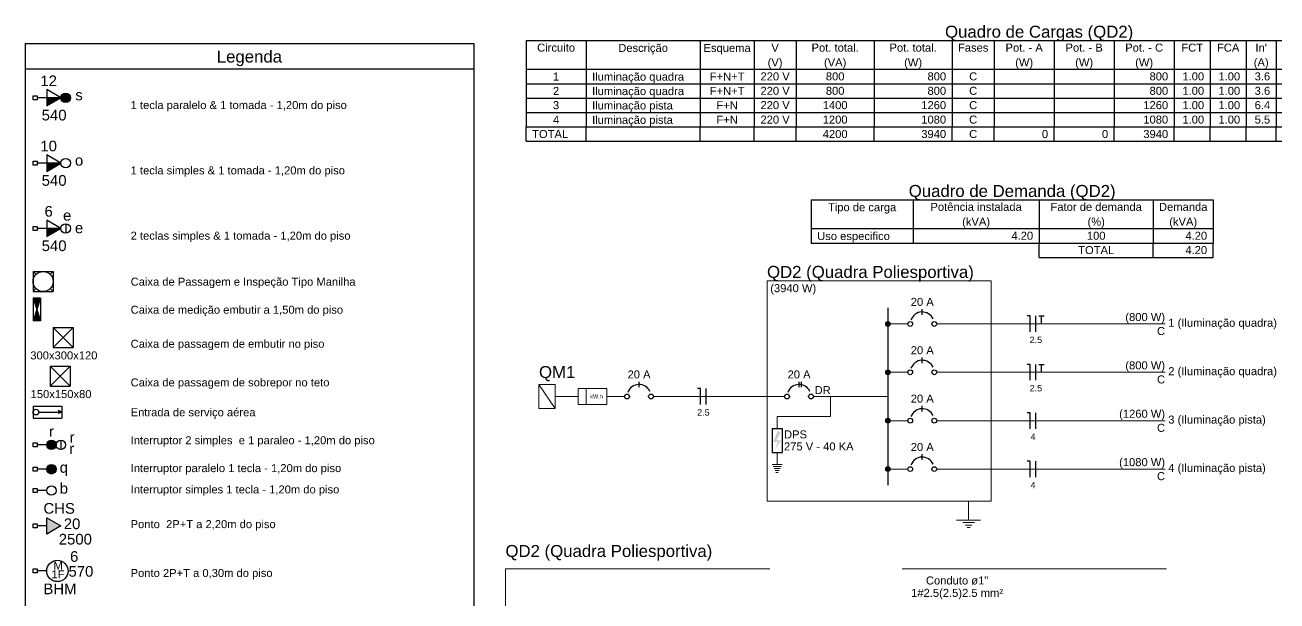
# Model space of a CAD drawing. Header units: millimetres. Extents: x -4.7 to 81.4, y -19.1 to 41.2.
# Drawn here: x 55.32 to 71.89, y 32.72 to 40.34 of the extents above; entities that cross this region are included whole.
import ezdxf

# ---------------------------------------------------------------- set-up
doc = ezdxf.new("R2010")
doc.units = ezdxf.units.MM
doc.header["$MEASUREMENT"] = 0
doc.linetypes.add('Dashed', pattern=[0.75, 0.5, -0.25])
for name, color, linetype, lineweight in [('DI-Barramento', 4, 'Continuous', 30), ('DI-Disjuntor', 1, 'Continuous', 30), ('DI-Fios', 3, 'Continuous', 30), ('DI-Linhas do diagrama', 2, 'Continuous', 20), ('DI-Linhas do quadro', 2, 'Continuous', 30), ('DI-Pontilhado', 2, 'Continuous', 20), ('DI-Textos do diagrama', 2, 'Continuous', 20), ('DI-Textos do quadro', 2, 'Continuous', 20), ('DI-Título do diagrama', 3, 'Continuous', 30), ('DI-Título do quadro', 2, 'Continuous', 30), ('EL-Pontos', 2, 'Continuous', 30), ('P-SIMBOL', 3, 'Continuous', 30)]:
    doc.layers.add(name, color=color, linetype=linetype, lineweight=lineweight)
doc.styles.add('Arial', font='arial.ttf')

msp = doc.modelspace()

# ---------------------------------------------------------------- hatches: boundary and pattern name
at = {"layer": 'DI-Textos do diagrama', "linetype": 'Continuous'}
msp.add_hatch(color=256, dxfattribs=at).paths.add_polyline_path([(65.282, 34.965), (65.319, 34.949), (65.266, 34.844), (65.324, 34.844), (65.245, 34.717), (65.282, 34.819), (65.221, 34.819), (65.282, 34.965)])
at = {"layer": 'P-SIMBOL', "linetype": 'Continuous'}
for points in [[(55.608, 39.379), (55.795, 39.379), (55.608, 39.271)], [(55.608, 38.514), (55.795, 38.514), (55.608, 38.405)], [(55.608, 37.649), (55.795, 37.649), (55.608, 37.54)], [(55.526, 36.725), (55.426, 36.725), (55.476, 36.575)], [(55.526, 36.424), (55.476, 36.575), (55.426, 36.424)], [(55.806, 35.216), (55.762, 35.236), (55.762, 35.196)], [(55.67, 34.522), (55.67, 34.459), (55.608, 34.459), (55.608, 34.469), (55.614, 34.486), (55.62, 34.496), (55.627, 34.504), (55.637, 34.512), (55.65, 34.519), (55.663, 34.521), (55.67, 34.521)], [(55.67, 34.522), (55.67, 34.459), (55.733, 34.459), (55.732, 34.469), (55.727, 34.486), (55.721, 34.496), (55.714, 34.504), (55.703, 34.512), (55.69, 34.519), (55.677, 34.521), (55.67, 34.521)], [(55.67, 34.397), (55.67, 34.459), (55.608, 34.459), (55.608, 34.45), (55.614, 34.433), (55.62, 34.422), (55.627, 34.414), (55.637, 34.406), (55.65, 34.4), (55.663, 34.397), (55.67, 34.397)], [(55.67, 34.397), (55.67, 34.459), (55.733, 34.459), (55.732, 34.45), (55.727, 34.433), (55.721, 34.422), (55.714, 34.414), (55.703, 34.406), (55.69, 34.4), (55.677, 34.397), (55.67, 34.397)], [(55.607, 33.602), (55.795, 33.71), (55.607, 33.818)]]:
    msp.add_hatch(color=256, dxfattribs=at).paths.add_polyline_path(points)

# ---------------------------------------------------------------- linework, layer by layer
at = {"layer": 'DI-Barramento', "linetype": 'Continuous'}
msp.add_line((66.74, 36.596), (66.74, 34.25), dxfattribs=at)
at = {"layer": 'DI-Disjuntor', "linetype": 'Continuous'}
for p, q in [((67.196, 36.506), (67.196, 36.58)), ((67.196, 35.865), (67.196, 35.939)), ((63.447, 35.545), (63.447, 35.619)), ((65.565, 35.545), (65.565, 35.619)), ((65.597, 35.545), (65.597, 35.619)), ((67.196, 35.225), (67.196, 35.299)), ((65.208, 35), (65.34, 35)), ((65.208, 35), (65.208, 34.682)), ((65.34, 35), (65.34, 34.682)), ((65.208, 34.682), (65.34, 34.682)), ((67.196, 34.584), (67.196, 34.658))]:
    msp.add_line(p, q, dxfattribs=at)
for centre in [(67.037, 36.384), (67.355, 36.384), (67.037, 35.744), (67.355, 35.744), (63.288, 35.423), (63.606, 35.423), (65.406, 35.423), (65.724, 35.423), (67.037, 35.103), (67.355, 35.103), (67.037, 34.462), (67.355, 34.462)]:
    msp.add_circle(centre, 0.0318, dxfattribs=at)
for centre in [(67.196, 36.384), (67.196, 35.744), (63.447, 35.423), (65.565, 35.423), (67.196, 35.103), (67.196, 34.462)]:
    msp.add_arc(centre, 0.159, 25, 160, dxfattribs=at)
at = {"layer": 'DI-Fios', "linetype": 'Continuous'}
for p, q in [((68.625, 36.49), (68.583, 36.49)), ((68.625, 36.278), (68.625, 36.49)), ((68.7, 36.278), (68.7, 36.49)), ((68.74, 36.49), (68.808, 36.49)), ((68.774, 36.384), (68.774, 36.49)), ((68.625, 35.849), (68.583, 35.849)), ((68.625, 35.638), (68.625, 35.849)), ((68.7, 35.638), (68.7, 35.849)), ((68.74, 35.849), (68.808, 35.849)), ((68.774, 35.744), (68.774, 35.849)), ((64.262, 35.529), (64.22, 35.529)), ((64.262, 35.317), (64.262, 35.529)), ((64.337, 35.317), (64.337, 35.529)), ((68.625, 35.209), (68.583, 35.209)), ((68.625, 34.997), (68.625, 35.209)), ((68.7, 34.997), (68.7, 35.209)), ((68.625, 34.568), (68.583, 34.568)), ((68.625, 34.356), (68.625, 34.568)), ((68.7, 34.356), (68.7, 34.568))]:
    msp.add_line(p, q, dxfattribs=at)
at = {"layer": 'DI-Linhas do diagrama', "linetype": 'Continuous'}
for p, q in [((66.772, 36.384), (67.005, 36.384)), ((67.386, 36.384), (70.41, 36.384)), ((66.772, 35.744), (67.005, 35.744)), ((67.386, 35.744), (70.41, 35.744)), ((62.335, 35.582), (62.123, 35.582)), ((62.123, 35.582), (62.123, 35.264)), ((62.335, 35.264), (62.123, 35.582)), ((62.335, 35.264), (62.335, 35.582)), ((62.748, 35.317), (62.748, 35.529)), ((62.335, 35.423), (62.642, 35.423)), ((63.023, 35.423), (63.256, 35.423)), ((63.638, 35.423), (65.374, 35.423)), ((65.756, 35.423), (66.116, 35.423)), ((65.983, 35.423), (65.983, 35.158)), ((66.116, 35.423), (66.74, 35.423)), ((62.123, 35.264), (62.335, 35.264)), ((65.983, 35.158), (65.274, 35.158)), ((65.274, 35.158), (65.274, 35)), ((66.772, 35.103), (67.005, 35.103)), ((67.386, 35.103), (70.41, 35.103)), ((65.274, 34.682), (65.274, 34.523)), ((65.208, 34.523), (65.34, 34.523)), ((65.221, 34.497), (65.327, 34.497)), ((65.234, 34.47), (65.313, 34.47)), ((65.247, 34.444), (65.3, 34.444)), ((65.26, 34.417), (65.287, 34.417)), ((66.772, 34.462), (67.005, 34.462)), ((67.386, 34.462), (70.41, 34.462))]:
    msp.add_line(p, q, dxfattribs=at)
at = {"layer": 'DI-Linhas do diagrama', "linetype": 'Continuous', "const_width": 0.0318}
for points in [[(66.756, 36.384, 1), (66.724, 36.384, 1)], [(66.756, 35.744, 1), (66.724, 35.744, 1)], [(66.756, 35.103, 1), (66.724, 35.103, 1)], [(66.756, 34.462, 1), (66.724, 34.462, 1)]]:
    msp.add_lwpolyline(points, format="xyb", close=True, dxfattribs=at)
at = {"layer": 'DI-Linhas do diagrama', "linetype": 'Continuous'}
msp.add_lwpolyline([(62.642, 35.317), (62.642, 35.529), (63.023, 35.529), (63.023, 35.317), (62.642, 35.317)], close=True, dxfattribs=at)
for centre in [(66.74, 36.384), (66.74, 35.744), (66.74, 35.103), (66.74, 34.462)]:
    msp.add_circle(centre, 0.0318, dxfattribs=at)
at = {"layer": 'DI-Linhas do quadro', "linetype": 'Continuous'}
for p, q in [((61.952, 40.137), (74.899, 40.137)), ((61.952, 40.137), (61.952, 38.994)), ((62.747, 40.137), (62.747, 38.994)), ((64.256, 40.137), (64.256, 38.994)), ((64.97, 40.137), (64.97, 38.994)), ((65.526, 40.137), (65.526, 38.994)), ((66.559, 40.137), (66.559, 38.994)), ((67.592, 40.137), (67.592, 38.994)), ((68.147, 40.137), (68.147, 38.994)), ((68.942, 40.137), (68.942, 38.994)), ((69.736, 40.137), (69.736, 38.994)), ((70.53, 40.137), (70.53, 38.994)), ((71.007, 40.137), (71.007, 38.994)), ((71.483, 40.137), (71.483, 38.994)), ((71.88, 40.137), (71.88, 38.994)), ((55.32, 40.098), (61.26, 40.098)), ((55.32, 40.098), (55.32, 22.987)), ((61.26, 40.098), (61.26, 22.987)), ((55.32, 39.763), (61.26, 39.763)), ((61.952, 39.756), (74.899, 39.756)), ((61.952, 39.565), (74.899, 39.565)), ((61.952, 39.375), (74.899, 39.375)), ((61.952, 39.184), (74.899, 39.184)), ((61.952, 38.994), (74.899, 38.994)), ((61.952, 38.803), (61.952, 38.994)), ((61.952, 38.803), (61.952, 38.994)), ((62.747, 38.803), (62.747, 38.994)), ((64.256, 38.803), (64.256, 38.994)), ((64.97, 38.803), (64.97, 38.994)), ((65.526, 38.803), (65.526, 38.994)), ((66.559, 38.803), (66.559, 38.994)), ((67.592, 38.803), (67.592, 38.994)), ((68.147, 38.803), (68.147, 38.994)), ((68.942, 38.803), (68.942, 38.994)), ((69.736, 38.803), (69.736, 38.994)), ((70.53, 38.803), (70.53, 38.994)), ((71.007, 38.803), (71.007, 38.994)), ((71.483, 38.803), (71.483, 38.994)), ((71.88, 38.803), (71.88, 38.994)), ((61.952, 38.803), (74.899, 38.803)), ((65.725, 38.028), (71.047, 38.028)), ((65.725, 38.028), (65.725, 37.456)), ((67.076, 38.028), (67.076, 37.456)), ((68.743, 38.028), (68.743, 37.456)), ((70.253, 38.028), (70.253, 37.456)), ((71.047, 38.028), (71.047, 37.456)), ((65.725, 37.647), (71.047, 37.647)), ((65.725, 37.456), (71.047, 37.456)), ((68.743, 37.266), (68.743, 37.456)), ((70.253, 37.266), (70.253, 37.456)), ((71.047, 37.266), (71.047, 37.456)), ((68.743, 37.266), (71.047, 37.266))]:
    msp.add_line(p, q, dxfattribs=at)
at = {"layer": 'DI-Pontilhado', "linetype": 'Dashed', "ltscale": 7}
for points in [[(65.141, 34.039), (65.141, 36.956), (68.107, 36.956), (68.107, 34.039), (65.141, 34.039)], [(61.679, 26.779), (61.679, 33.143), (73.9, 33.143), (73.9, 26.779), (61.679, 26.779)]]:
    msp.add_lwpolyline(points, close=True, dxfattribs=at)
at = {"layer": 'DI-Textos do diagrama', "linetype": 'Continuous'}
for p, q in [((67.81, 34.039), (67.81, 33.784)), ((67.651, 33.784), (67.969, 33.784)), ((67.731, 33.753), (67.889, 33.753)), ((67.77, 33.721), (67.85, 33.721)), ((67.79, 33.689), (67.83, 33.689))]:
    msp.add_line(p, q, dxfattribs=at)
at = {"layer": 'EL-Pontos'}
msp.add_circle((55.559, 36.946), 0.133, dxfattribs=at)
at = {"layer": 'P-SIMBOL'}
for p, q in [((55.795, 39.379), (55.608, 39.487)), ((55.608, 39.487), (55.608, 39.271)), ((55.426, 39.352), (55.426, 39.405)), ((55.426, 39.405), (55.479, 39.405)), ((55.479, 39.352), (55.426, 39.352)), ((55.479, 39.405), (55.479, 39.352)), ((55.608, 39.379), (55.479, 39.379)), ((55.795, 39.379), (55.608, 39.379)), ((55.608, 39.271), (55.795, 39.379)), ((55.795, 38.514), (55.608, 38.622)), ((55.608, 38.622), (55.608, 38.405)), ((55.426, 38.487), (55.426, 38.54)), ((55.426, 38.54), (55.479, 38.54)), ((55.479, 38.487), (55.426, 38.487)), ((55.479, 38.54), (55.479, 38.487)), ((55.608, 38.514), (55.479, 38.514)), ((55.795, 38.514), (55.608, 38.514)), ((55.608, 38.405), (55.795, 38.514)), ((55.426, 37.622), (55.426, 37.675)), ((55.426, 37.675), (55.479, 37.675)), ((55.479, 37.622), (55.426, 37.622)), ((55.479, 37.675), (55.479, 37.622)), ((55.608, 37.649), (55.479, 37.649)), ((55.795, 37.649), (55.608, 37.757)), ((55.608, 37.757), (55.608, 37.54)), ((55.795, 37.649), (55.608, 37.649)), ((55.608, 37.54), (55.795, 37.649)), ((55.858, 37.711), (55.858, 37.586)), ((55.426, 37.079), (55.691, 37.079)), ((55.426, 37.079), (55.426, 36.814)), ((55.426, 37.079), (55.466, 37.039)), ((55.691, 37.079), (55.652, 37.039)), ((55.691, 37.079), (55.691, 36.814)), ((55.465, 36.852), (55.426, 36.814)), ((55.426, 36.814), (55.691, 36.814)), ((55.653, 36.853), (55.691, 36.814)), ((55.426, 36.725), (55.426, 36.424)), ((55.426, 36.725), (55.476, 36.575)), ((55.526, 36.725), (55.426, 36.725)), ((55.526, 36.725), (55.476, 36.575)), ((55.526, 36.725), (55.526, 36.424)), ((55.476, 36.575), (55.426, 36.424)), ((55.476, 36.575), (55.526, 36.424)), ((55.526, 36.424), (55.426, 36.424)), ((55.691, 36.336), (55.956, 36.336)), ((55.691, 36.336), (55.691, 36.071)), ((55.691, 36.336), (55.956, 36.071)), ((55.956, 36.336), (55.691, 36.071)), ((55.956, 36.336), (55.956, 36.071)), ((55.691, 36.071), (55.956, 36.071)), ((55.654, 35.825), (55.919, 35.825)), ((55.654, 35.825), (55.654, 35.56)), ((55.654, 35.825), (55.919, 35.56)), ((55.919, 35.825), (55.654, 35.56)), ((55.919, 35.825), (55.919, 35.56)), ((55.654, 35.56), (55.919, 35.56)), ((55.426, 35.294), (55.426, 35.138)), ((55.426, 35.294), (55.806, 35.294)), ((55.426, 35.138), (55.806, 35.138)), ((55.501, 35.216), (55.762, 35.216)), ((55.806, 35.216), (55.762, 35.236)), ((55.762, 35.236), (55.762, 35.196)), ((55.806, 35.216), (55.762, 35.196)), ((55.806, 35.294), (55.806, 35.138)), ((55.426, 34.755), (55.426, 34.808)), ((55.426, 34.808), (55.479, 34.808)), ((55.479, 34.808), (55.479, 34.755)), ((55.795, 34.844), (55.795, 34.719)), ((55.479, 34.755), (55.426, 34.755)), ((55.608, 34.782), (55.479, 34.782)), ((55.426, 34.433), (55.426, 34.486)), ((55.426, 34.486), (55.479, 34.486)), ((55.479, 34.486), (55.479, 34.433)), ((55.67, 34.522), (55.67, 34.397)), ((55.479, 34.433), (55.426, 34.433)), ((55.608, 34.459), (55.479, 34.459)), ((55.426, 34.152), (55.426, 34.205)), ((55.426, 34.205), (55.479, 34.205)), ((55.479, 34.152), (55.426, 34.152)), ((55.479, 34.205), (55.479, 34.152)), ((55.608, 34.178), (55.479, 34.178)), ((55.607, 33.602), (55.607, 33.818)), ((55.607, 33.818), (55.795, 33.71)), ((55.426, 33.683), (55.426, 33.737)), ((55.426, 33.737), (55.479, 33.737)), ((55.479, 33.683), (55.426, 33.683)), ((55.479, 33.737), (55.479, 33.683)), ((55.607, 33.71), (55.479, 33.71)), ((55.795, 33.71), (55.607, 33.602)), ((55.426, 33.086), (55.426, 33.139)), ((55.426, 33.139), (55.479, 33.139)), ((55.479, 33.086), (55.426, 33.086)), ((55.479, 33.139), (55.479, 33.086)), ((55.608, 33.113), (55.479, 33.113))]:
    msp.add_line(p, q, dxfattribs=at)
at = {"layer": 'P-SIMBOL', "const_width": 0.0625}
for points in [[(55.889, 39.379, 1), (55.827, 39.379, 1)], [(55.701, 34.782, 1), (55.639, 34.782, 1)]]:
    msp.add_lwpolyline(points, format="xyb", close=True, dxfattribs=at)
at = {"layer": 'P-SIMBOL'}
for centre, radius in [((55.858, 39.379), 0.0625), ((55.858, 39.379), 0.0625), ((55.858, 38.514), 0.0625), ((55.858, 37.649), 0.0625), ((55.464, 35.216), 0.0375), ((55.67, 34.782), 0.0625), ((55.67, 34.782), 0.0625), ((55.795, 34.782), 0.0625), ((55.67, 34.459), 0.0625), ((55.67, 34.178), 0.0625), ((55.749, 33.113), 0.141)]:
    msp.add_circle(centre, radius, dxfattribs=at)

# ---------------------------------------------------------------- texts
at = {"layer": 'DI-Linhas do diagrama', "char_height": 0.1059, "attachment_point": 7, "line_spacing_factor": 0.798, "style": 'Arial'}
for s, insert, width in [('DPS', (65.366, 34.867), 0.38124), ('275 V - 40 KA', (65.366, 34.708), 1.65204)]:
    msp.add_mtext(s, dxfattribs=dict(at, insert=insert, width=width))
at = {"layer": 'DI-Textos do diagrama', "line_spacing_factor": 0.798, "style": 'Arial'}
for s, insert, char_height, width, attachment_point in [('(3940 W)', (65.184, 36.773), 0.1059, 1.01664, 7), ('20 A', (67.196, 36.622), 0.1059, 0.50832, 8), ('(800 W)', (70.41, 36.391), 0.1059, 0.88956, 9), ('1 (Iluminação quadra)', (70.452, 36.314), 0.1059, 2.66868, 7), ('C', (70.41, 36.236), 0.106, 0.12708, 9), ('2.5', (68.7, 36.13), 0.0847, 0.30499, 8), ('20 A', (67.196, 35.982), 0.1059, 0.50832, 8), ('(800 W)', (70.41, 35.751), 0.1059, 0.88956, 9), ('2 (Iluminação quadra)', (70.452, 35.673), 0.1059, 2.66868, 7), ('20 A', (63.447, 35.661), 0.1059, 0.50832, 8), ('20 A', (65.565, 35.661), 0.1059, 0.50832, 8), ('C', (70.41, 35.595), 0.106, 0.12708, 9), ('DR', (65.771, 35.455), 0.1059, 0.25416, 7), ('2.5', (68.7, 35.489), 0.0847, 0.30499, 8), ('kW.h', (62.801, 35.397), 0.0529, 0.25416, 7), ('20 A', (67.196, 35.341), 0.1059, 0.50832, 8), ('2.5', (64.299, 35.169), 0.0847, 0.30499, 8), ('(1260 W)', (70.41, 35.11), 0.1059, 1.01664, 9), ('3 (Iluminação pista)', (70.452, 35.032), 0.1059, 2.5416, 7), ('C', (70.41, 34.954), 0.106, 0.12708, 9), ('20 A', (67.196, 34.7), 0.1059, 0.50832, 8), ('4', (68.663, 34.849), 0.0847, 0.10166, 8), ('(1080 W)', (70.41, 34.469), 0.1059, 1.01664, 9), ('4 (Iluminação pista)', (70.452, 34.392), 0.1059, 2.5416, 7), ('C', (70.41, 34.314), 0.106, 0.12708, 9), ('4', (68.663, 34.208), 0.0847, 0.10166, 8), ('Conduto ø1"', (67.657, 32.931), 0.1059, 1.39788, 8), ('1#2.5(2.5)2.5 mm²', (67.657, 32.738), 0.1059, 2.16036, 8)]:
    msp.add_mtext(s, dxfattribs=dict(at, insert=insert, char_height=char_height, width=width, attachment_point=attachment_point))
at = {"layer": 'DI-Textos do quadro', "line_spacing_factor": 0.798, "style": 'Arial'}
for s, insert, char_height, width, attachment_point in [('Circuito', (62.349, 39.989), 0.1059, 1.01664, 8), ('Pot. total.', (66.043, 39.989), 0.1059, 1.39788, 8), ('Pot. total.', (67.075, 39.989), 0.1059, 1.39788, 8), ('Descrição', (63.501, 39.954), 0.1059, 1.14372, 8), ('Esquema', (64.613, 39.954), 0.1059, 0.88956, 8), ('V', (65.248, 39.989), 0.106, 0.12708, 8), ('Fases', (67.87, 39.989), 0.1059, 0.6354, 8), ('Pot. - A', (68.545, 39.989), 0.1059, 1.01664, 8), ('Pot. - B', (69.339, 39.989), 0.1059, 1.01664, 8), ('Pot. - C', (70.133, 39.989), 0.1059, 1.01664, 8), ('FCT', (70.769, 39.989), 0.1059, 0.38124, 8), ('FCA', (71.245, 39.989), 0.1059, 0.38124, 8), ("In'", (71.682, 39.989), 0.1059, 0.38124, 8), ('(V)', (65.248, 39.763), 0.1059, 0.38124, 8), ('(VA)', (66.043, 39.763), 0.1059, 0.50832, 8), ('(W)', (67.075, 39.763), 0.1059, 0.38124, 8), ('(W)', (68.545, 39.763), 0.1059, 0.38124, 8), ('(W)', (69.339, 39.763), 0.1059, 0.38124, 8), ('(W)', (70.133, 39.763), 0.1059, 0.38124, 8), ('(A)', (71.682, 39.763), 0.1059, 0.38124, 8), ('1', (62.349, 39.608), 0.106, 0.12708, 8), ('Iluminação quadra', (62.826, 39.573), 0.1059, 2.16036, 7), ('F+N+T', (64.613, 39.608), 0.1059, 0.6354, 8), ('220 V', (65.248, 39.608), 0.1059, 0.6354, 8), ('800', (66.043, 39.608), 0.1059, 0.38124, 8), ('800', (67.512, 39.608), 0.1059, 0.38124, 9), ('C', (67.87, 39.608), 0.106, 0.12708, 8), ('800', (70.451, 39.608), 0.1059, 0.38124, 9), ('1.00', (70.927, 39.608), 0.1059, 0.50832, 9), ('1.00', (71.404, 39.608), 0.1059, 0.50832, 9), ('3.6', (71.801, 39.608), 0.1059, 0.38124, 9), ('2', (62.349, 39.417), 0.106, 0.12708, 8), ('Iluminação quadra', (62.826, 39.382), 0.1059, 2.16036, 7), ('F+N+T', (64.613, 39.417), 0.1059, 0.6354, 8), ('220 V', (65.248, 39.417), 0.1059, 0.6354, 8), ('800', (66.043, 39.417), 0.1059, 0.38124, 8), ('800', (67.512, 39.417), 0.1059, 0.38124, 9), ('C', (67.87, 39.417), 0.106, 0.12708, 8), ('800', (70.451, 39.417), 0.1059, 0.38124, 9), ('1.00', (70.927, 39.417), 0.1059, 0.50832, 9), ('1.00', (71.404, 39.417), 0.1059, 0.50832, 9), ('3.6', (71.801, 39.417), 0.1059, 0.38124, 9), ('1 tecla paralelo & 1 tomada - 1,20m do piso', (56.718, 39.198), 0.1059, 5.46444, 7), ('3', (62.349, 39.227), 0.106, 0.12708, 8), ('Iluminação pista', (62.826, 39.192), 0.1059, 2.03328, 7), ('F+N', (64.613, 39.227), 0.1059, 0.38124, 8), ('220 V', (65.248, 39.227), 0.1059, 0.6354, 8), ('1400', (66.043, 39.227), 0.1059, 0.50832, 8), ('1260', (67.512, 39.227), 0.1059, 0.50832, 9), ('C', (67.87, 39.227), 0.106, 0.12708, 8), ('1260', (70.451, 39.227), 0.1059, 0.50832, 9), ('1.00', (70.927, 39.227), 0.1059, 0.50832, 9), ('1.00', (71.404, 39.227), 0.1059, 0.50832, 9), ('6.4', (71.801, 39.227), 0.1059, 0.38124, 9), ('4', (62.349, 39.036), 0.106, 0.12708, 8), ('Iluminação pista', (62.826, 39.001), 0.1059, 2.03328, 7), ('F+N', (64.613, 39.036), 0.1059, 0.38124, 8), ('220 V', (65.248, 39.036), 0.1059, 0.6354, 8), ('1200', (66.043, 39.036), 0.1059, 0.50832, 8), ('1080', (67.512, 39.036), 0.1059, 0.50832, 9), ('C', (67.87, 39.036), 0.106, 0.12708, 8), ('1080', (70.451, 39.036), 0.1059, 0.50832, 9), ('1.00', (70.927, 39.036), 0.1059, 0.50832, 9), ('1.00', (71.404, 39.036), 0.1059, 0.50832, 9), ('5.5', (71.801, 39.036), 0.1059, 0.38124, 9), ('TOTAL', (62.032, 38.845), 0.1059, 0.6354, 7), ('4200', (66.043, 38.845), 0.1059, 0.50832, 8), ('3940', (67.512, 38.845), 0.1059, 0.50832, 9), ('C', (67.87, 38.845), 0.106, 0.12708, 8), ('0', (68.862, 38.845), 0.106, 0.12708, 9), ('0', (69.657, 38.845), 0.106, 0.12708, 9), ('3940', (70.451, 38.845), 0.1059, 0.50832, 9), ('1 tecla simples & 1 tomada - 1,20m do piso', (56.718, 38.333), 0.1059, 5.33736, 7), ('Tipo de carga', (66.4, 37.845), 0.1059, 1.65204, 8), ('Potência instalada', (67.909, 37.88), 0.1059, 2.28744, 8), ('Fator de demanda', (69.498, 37.88), 0.1059, 2.03328, 8), ('Demanda', (70.65, 37.88), 0.1059, 0.88956, 8), ('(kVA)', (67.909, 37.654), 0.1059, 0.6354, 8), ('(%)', (69.498, 37.654), 0.1059, 0.38124, 8), ('(kVA)', (70.65, 37.654), 0.1059, 0.6354, 8), ('2 teclas simples & 1 tomada - 1,20m do piso', (56.718, 37.468), 0.1059, 5.46444, 7), ('Uso especifico', (65.805, 37.463), 0.1059, 1.77912, 7), ('4.20', (68.664, 37.498), 0.1059, 0.50832, 9), ('100', (69.498, 37.498), 0.1059, 0.38124, 8), ('4.20', (70.967, 37.498), 0.1059, 0.50832, 9), ('TOTAL', (69.498, 37.308), 0.1059, 0.6354, 8), ('4.20', (70.967, 37.308), 0.1059, 0.50832, 9), ('Caixa de Passagem e Inspeção Tipo Manilha', (56.718, 36.858), 0.1059, 5.21028, 7), ('Caixa de medição embutir a 1,50m do piso', (56.718, 36.487), 0.1059, 5.0832, 7), ('Caixa de passagem de embutir no piso', (56.718, 36.037), 0.1059, 4.57488, 7), ('Caixa de passagem de sobrepor no teto', (56.718, 35.525), 0.1059, 4.70196, 7), ('Entrada de serviço aérea', (56.718, 35.129), 0.1059, 3.04992, 7), ('Interruptor 2 simples  e 1 paraleo - 1,20m do piso', (56.718, 34.759), 0.1059, 6.354, 7), ('Interruptor paralelo 1 tecla - 1,20m do piso', (56.718, 34.39), 0.1059, 5.59152, 7), ('Interruptor simples 1 tecla - 1,20m do piso', (56.718, 34.108), 0.1059, 5.46444, 7), ('Ponto  2P+T a 2,20m do piso', (56.718, 33.648), 0.1059, 3.43116, 7), ('Ponto 2P+T a 0,30m do piso', (56.718, 33.001), 0.1059, 3.30408, 7)]:
    msp.add_mtext(s, dxfattribs=dict(at, insert=insert, char_height=char_height, width=width, attachment_point=attachment_point))
at = {"layer": 'DI-Título do diagrama', "attachment_point": 7, "line_spacing_factor": 0.798, "style": 'Arial'}
for s, insert, char_height, width in [('QD2 (Quadra Poliesportiva)', (65.141, 36.946), 0.15885, 4.95612), ('QM1', (62.123, 35.624), 0.1588, 0.57186), ('QD2 (Quadra Poliesportiva)', (61.679, 33.25), 0.15885, 4.95612)]:
    msp.add_mtext(s, dxfattribs=dict(at, insert=insert, char_height=char_height, width=width))
at = {"layer": 'DI-Título do quadro', "attachment_point": 8, "line_spacing_factor": 0.798, "style": 'Arial'}
for s, insert, char_height, width in [('Quadro de Cargas (QD2)', (68.743, 40.127), 0.15885, 4.19364), ('Legenda', (58.29, 39.798), 0.1588, 1.33434), ('Quadro de Demanda (QD2)', (68.386, 38.018), 0.15885, 4.38426)]:
    msp.add_mtext(s, dxfattribs=dict(at, insert=insert, char_height=char_height, width=width))
at = {"layer": 'P-SIMBOL', "line_spacing_factor": 0.798, "style": 'Arial'}
for s, insert, char_height, width, attachment_point in [('12', (55.633, 39.533), 0.1412, 0.33888, 8), ('s', (56.035, 39.344), 0.141, 0.16944, 8), ('540', (55.705, 39.077), 0.1412, 0.50832, 8), ('10', (55.633, 38.668), 0.1412, 0.33888, 8), ('o', (56.035, 38.478), 0.141, 0.16944, 8), ('540', (55.705, 38.212), 0.1412, 0.50832, 8), ('6', (55.633, 37.803), 0.141, 0.16944, 8), ('e', (55.878, 37.75), 0.141, 0.16944, 8), ('e', (56.035, 37.584), 0.141, 0.16944, 8), ('540', (55.705, 37.347), 0.1412, 0.50832, 8), ('300x300x120', (55.834, 35.913), 0.1059, 1.39788, 8), ('150x150x80', (55.797, 35.401), 0.1059, 1.2708, 8), ('r', (55.637, 34.89), 0.141, 0.16944, 7), ('r', (55.909, 34.814), 0.141, 0.16944, 7), ('r', (55.905, 34.663), 0.141, 0.16944, 7), ('q', (55.779, 34.371), 0.141, 0.16944, 7), ('b', (55.779, 34.134), 0.141, 0.16944, 7), ('CHS', (55.772, 33.869), 0.1412, 0.50832, 8), ('20', (55.943, 33.665), 0.1412, 0.33888, 8), ('2500', (55.986, 33.461), 0.1412, 0.67776, 8), ('6', (55.971, 33.232), 0.141, 0.16944, 8), ('M', (55.697, 33.131), 0.106, 0.12708, 7), ('570', (56.06, 33.035), 0.1412, 0.50832, 8), ('1F', (55.669, 33.015), 0.1059, 0.25416, 7), ('BHM', (55.782, 32.805), 0.1412, 0.50832, 8)]:
    msp.add_mtext(s, dxfattribs=dict(at, insert=insert, char_height=char_height, width=width, attachment_point=attachment_point))

doc.saveas('drawing.dxf')
